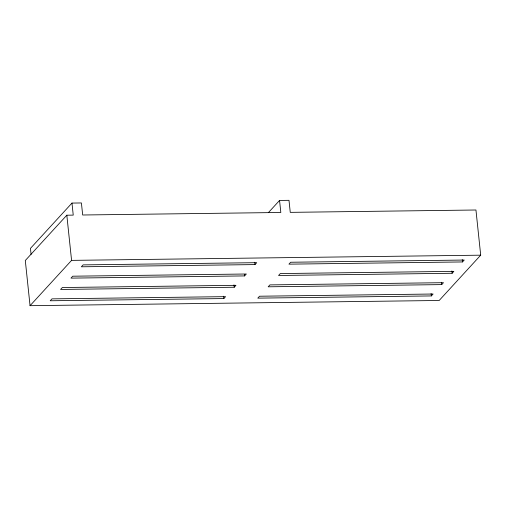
<?xml version="1.0" encoding="UTF-8"?>
<svg xmlns="http://www.w3.org/2000/svg" width="506" height="506" viewBox="0 0 506 506"><rect width="100%" height="100%" fill="white"/><g stroke="black" fill="none" stroke-linecap="round" stroke-linejoin="round"><path stroke-width="0.76" d="M71.978 203.077L73.243 215.12L66.824 215.202L25.3 260.508L30.05 305.681L439.176 300.482L480.7 255.176L475.95 210.003L290.261 212.362L288.996 200.319L279.559 200.439L280.824 212.482L82.68 214.999L81.409 202.957L71.978 203.077L30.449 248.383L31.081 254.404M30.05 305.681L71.574 260.375L480.7 255.176M268.376 212.634L279.559 200.439M223.829 298.565L225.581 296.655L51.966 298.863L50.214 300.773L223.829 298.565L223.582 296.238M234.208 287.244L235.96 285.327L62.346 287.534L60.593 289.445L234.208 287.244L233.968 284.91M244.594 275.915L246.346 274.005L72.731 276.206L70.979 278.123L244.594 275.915L244.43 274.36M254.973 264.587L256.725 262.677L83.111 264.885L81.358 266.795L254.973 264.587L254.727 262.253M431.346 295.928L433.098 294.018L259.546 296.225L257.794 298.135L431.346 295.928L431.099 293.6M441.725 284.606L443.477 282.69L269.932 284.897L268.18 286.807L441.725 284.606L441.479 282.272M452.105 273.278L453.857 271.368L280.311 273.569L278.559 275.485L452.105 273.278L451.858 270.944M462.49 261.95L464.242 260.04L290.691 262.247L288.939 264.157L462.49 261.95L462.244 259.622M66.824 215.202L71.574 260.375"/></g></svg>
